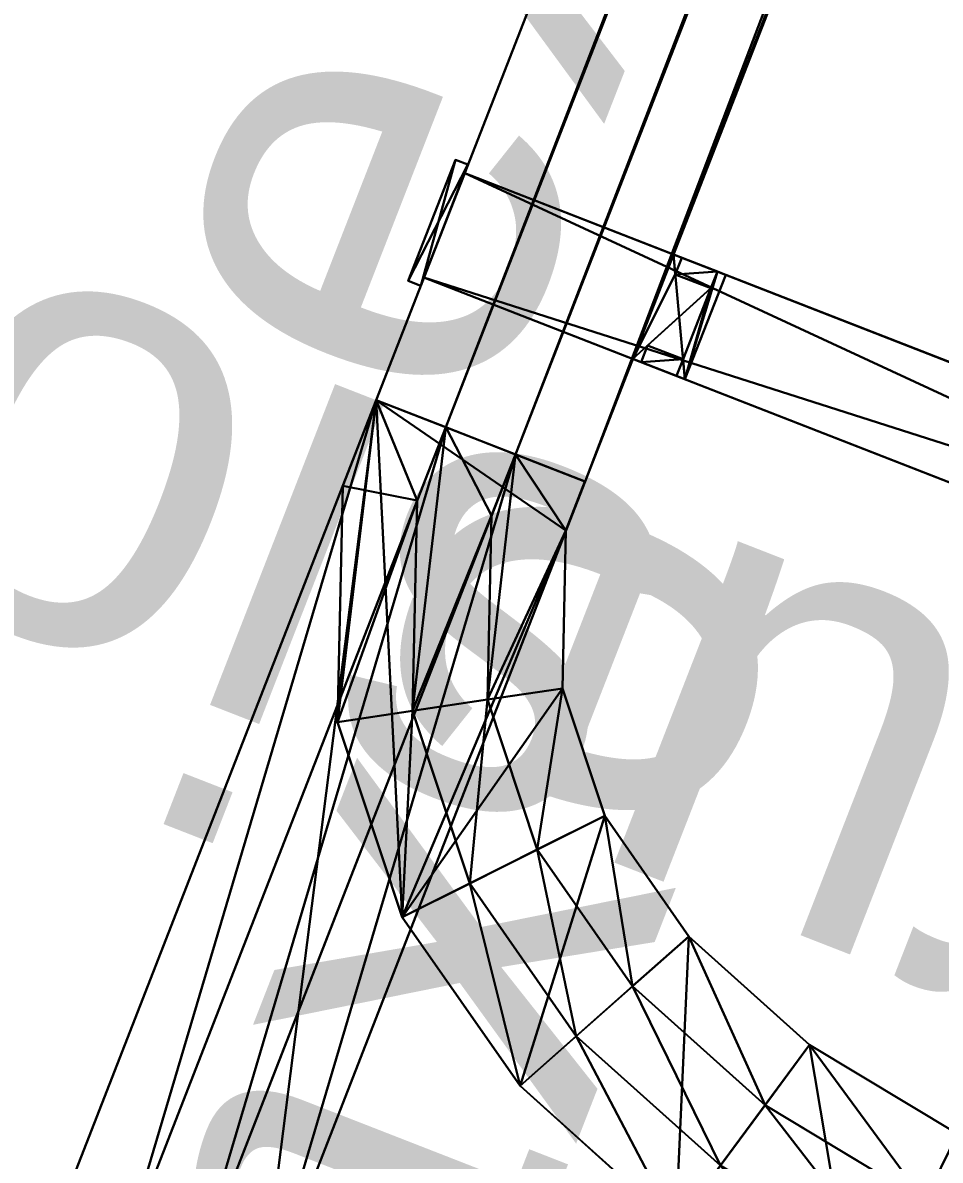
# Model space of a CAD drawing. Extents: x -372 to 678, y -263 to 741.
# Drawn here: x 387.205 to 389.252, y 554.87 to 557.406 of the extents above; entities that cross this region are included whole.
import ezdxf

# ---------------------------------------------------------------- set-up
doc = ezdxf.new("R2010")
doc.units = 0
doc.header["$LTSCALE"] = 0.0254
doc.layers.get('0').update_dxf_attribs({"linetype": 'CONTINUOUS'})
doc.layers.add('LOCATION_SNAPSHOT', color=144, linetype='CONTINUOUS')
doc.layers.add('LOCATION_TERRAIN', color=36, linetype='CONTINUOUS')

# ---------------------------------------------------------------- blocks, each defined once
blk = doc.blocks.new('LOCATION_SNAPSHOT_1')
at = {"color": 8}
mesh = blk.add_polyface(dxfattribs=at)
corners = [(-63.4904, 214.7729), (675.1158, 740.6684), (-66.0072, 737.0917), (677.6385, 218.3467)]
mesh.append_faces([[corners[k] for k in face] for face in [(0, 1, 2), (1, 0, 3)]], dxfattribs={"vtx0": -1, "color": 8})
blk = doc.blocks.new('LOCATION_TERRAIN_1')
at = {"color": 8}
mesh = blk.add_polyface(dxfattribs=at)
corners = [(399.6648, 552.7906, 11.2559), (399.6047, 565.2268, 11.5569), (387.0433, 565.1662, 10.7263)]
mesh.append_faces([[corners[k] for k in face] for face in [(0, 1, 2)]], dxfattribs={"color": 8})
mesh = blk.add_polyface(dxfattribs=at)
corners = [(399.6648, 552.7906, 11.2559), (387.0433, 565.1662, 10.7263), (387.1033, 552.73, 10.418)]
mesh.append_faces([[corners[k] for k in face] for face in [(0, 1, 2)]], dxfattribs={"color": 8})
blk = doc.blocks.new('GROUP_93')
at = {"color": 0}
for p, q in [((2.8954, 1.3085, -0.25), (2.4583, 1.4728, -0.25)), ((2.8954, 1.3085, 0.25), (2.4583, 1.4728, 0.25)), ((2.8954, 1.3085, 0.25), (2.4583, 1.4728, 0.25)), ((2.8954, 1.3085, -0.25), (2.4583, 1.4728, -0.25)), ((2.8188, 1.1593, -0.25), (2.4145, 1.3113, -0.25)), ((2.8188, 1.1593), (2.4145, 1.3113)), ((2.8188, 1.1593, -0.25), (2.4145, 1.3113, -0.25)), ((2.8188, 1.1593), (2.4145, 1.3113)), ((3.2767, 1.0535, -0.25), (2.8954, 1.3085, -0.25)), ((3.2767, 1.0535, 0.25), (2.8954, 1.3085, 0.25)), ((2.8954, 1.3085, 0.25), (2.8954, 1.3085, -0.25)), ((3.2767, 1.0535, 0.25), (2.8954, 1.3085, 0.25)), ((3.2767, 1.0535, -0.25), (2.8954, 1.3085, -0.25)), ((2.8954, 1.3085, 0.25), (2.8954, 1.3085, -0.25)), ((2.3707, 1.1497), (1.9611, 1.2201)), ((2.3707, 1.1497, -0.25), (1.9611, 1.2201, -0.25)), ((2.3707, 1.1497), (1.9611, 1.2201)), ((2.3707, 1.1497, -0.25), (1.9611, 1.2201, -0.25)), ((2.7421, 1.01), (2.3707, 1.1497)), ((2.7421, 1.01, -0.25), (2.3707, 1.1497, -0.25)), ((2.3707, 1.1497), (2.3707, 1.1497, -0.25)), ((2.7421, 1.01), (2.3707, 1.1497)), ((2.7421, 1.01, -0.25), (2.3707, 1.1497, -0.25)), ((2.3707, 1.1497), (2.3707, 1.1497, -0.25)), ((3.164, 0.9284, -0.25), (2.8188, 1.1593, -0.25)), ((3.164, 0.9284), (2.8188, 1.1593)), ((2.8188, 1.1593, -0.25), (2.8188, 1.1593)), ((3.164, 0.9284, -0.25), (2.8188, 1.1593, -0.25)), ((3.164, 0.9284), (2.8188, 1.1593)), ((2.8188, 1.1593, -0.25), (2.8188, 1.1593)), ((2.3268, 0.9881, -0.25), (1.9469, 1.0534, -0.25)), ((2.3268, 0.9881, 0.25), (1.9469, 1.0534, 0.25)), ((2.3268, 0.9881, -0.25), (1.9469, 1.0534, -0.25)), ((2.3268, 0.9881, 0.25), (1.9469, 1.0534, 0.25)), ((3.5697, 0.7005, -0.25), (3.2767, 1.0535, -0.25)), ((3.5697, 0.7005, 0.25), (3.2767, 1.0535, 0.25)), ((3.2767, 1.0535, 0.25), (3.2767, 1.0535, -0.25)), ((3.5697, 0.7005, 0.25), (3.2767, 1.0535, 0.25)), ((3.5697, 0.7005, -0.25), (3.2767, 1.0535, -0.25)), ((3.2767, 1.0535, 0.25), (3.2767, 1.0535, -0.25)), ((3.0512, 0.8033), (2.7421, 1.01)), ((3.0512, 0.8033, -0.25), (2.7421, 1.01, -0.25)), ((2.7421, 1.01), (2.7421, 1.01, -0.25)), ((3.0512, 0.8033), (2.7421, 1.01)), ((3.0512, 0.8033, -0.25), (2.7421, 1.01, -0.25)), ((2.7421, 1.01), (2.7421, 1.01, -0.25)), ((2.6655, 0.8608, -0.25), (2.3268, 0.9881, -0.25)), ((2.6655, 0.8608, 0.25), (2.3268, 0.9881, 0.25)), ((2.3268, 0.9881, -0.25), (2.3268, 0.9881, 0.25)), ((2.6655, 0.8608, -0.25), (2.3268, 0.9881, -0.25)), ((2.6655, 0.8608, 0.25), (2.3268, 0.9881, 0.25)), ((2.3268, 0.9881, -0.25), (2.3268, 0.9881, 0.25)), ((3.423, 0.6163, -0.25), (3.164, 0.9284, -0.25)), ((3.423, 0.6163), (3.164, 0.9284)), ((3.164, 0.9284, -0.25), (3.164, 0.9284)), ((3.423, 0.6163, -0.25), (3.164, 0.9284, -0.25)), ((3.423, 0.6163), (3.164, 0.9284)), ((3.164, 0.9284, -0.25), (3.164, 0.9284)), ((2.9384, 0.6783, -0.25), (2.6655, 0.8608, -0.25)), ((2.9384, 0.6783, 0.25), (2.6655, 0.8608, 0.25)), ((2.6655, 0.8608, -0.25), (2.6655, 0.8608, 0.25)), ((2.9384, 0.6783, -0.25), (2.6655, 0.8608, -0.25)), ((2.9384, 0.6783, 0.25), (2.6655, 0.8608, 0.25)), ((2.6655, 0.8608, -0.25), (2.6655, 0.8608, 0.25)), ((3.2762, 0.5321), (3.0512, 0.8033)), ((3.2762, 0.5321, -0.25), (3.0512, 0.8033, -0.25)), ((3.0512, 0.8033), (3.0512, 0.8033, -0.25)), ((3.2762, 0.5321), (3.0512, 0.8033)), ((3.2762, 0.5321, -0.25), (3.0512, 0.8033, -0.25)), ((3.0512, 0.8033), (3.0512, 0.8033, -0.25)), ((3.75, 0.205, -0.25), (3.5697, 0.7005, -0.25)), ((3.75, 0.205, 0.25), (3.5697, 0.7005, 0.25)), ((3.5697, 0.7005, 0.25), (3.5697, 0.7005, -0.25)), ((3.75, 0.205, 0.25), (3.5697, 0.7005, 0.25)), ((3.75, 0.205, -0.25), (3.5697, 0.7005, -0.25)), ((3.5697, 0.7005, 0.25), (3.5697, 0.7005, -0.25)), ((3.1295, 0.448, -0.25), (2.9384, 0.6783, -0.25)), ((3.1295, 0.448, 0.25), (2.9384, 0.6783, 0.25)), ((2.9384, 0.6783, -0.25), (2.9384, 0.6783, 0.25)), ((3.1295, 0.448, -0.25), (2.9384, 0.6783, -0.25)), ((3.1295, 0.448, 0.25), (2.9384, 0.6783, 0.25)), ((2.9384, 0.6783, -0.25), (2.9384, 0.6783, 0.25)), ((3.5833, 0.1756, -0.25), (3.423, 0.6163, -0.25)), ((3.5833, 0.1756), (3.423, 0.6163)), ((3.423, 0.6163, -0.25), (3.423, 0.6163)), ((3.5833, 0.1756, -0.25), (3.423, 0.6163, -0.25)), ((3.5833, 0.1756), (3.423, 0.6163)), ((3.423, 0.6163, -0.25), (3.423, 0.6163)), ((3.4167, 0.1462), (3.2762, 0.5321)), ((3.4167, 0.1462, -0.25), (3.2762, 0.5321, -0.25)), ((3.2762, 0.5321), (3.2762, 0.5321, -0.25)), ((3.4167, 0.1462), (3.2762, 0.5321)), ((3.4167, 0.1462, -0.25), (3.2762, 0.5321, -0.25)), ((3.2762, 0.5321), (3.2762, 0.5321, -0.25)), ((3.25, 0.1169, -0.25), (3.1295, 0.448, -0.25)), ((3.25, 0.1169, 0.25), (3.1295, 0.448, 0.25)), ((3.1295, 0.448, -0.25), (3.1295, 0.448, 0.25)), ((3.25, 0.1169, -0.25), (3.1295, 0.448, -0.25)), ((3.25, 0.1169, 0.25), (3.1295, 0.448, 0.25)), ((3.1295, 0.448, -0.25), (3.1295, 0.448, 0.25)), ((3.75, 0, -0.25), (3.75, 0.205, -0.25)), ((3.75, 0, 0.25), (3.75, 0.205, 0.25)), ((3.75, 0.205, 0.25), (3.75, 0.205, -0.25)), ((3.75, 0, 0.25), (3.75, 0.205, 0.25)), ((3.75, 0, -0.25), (3.75, 0.205, -0.25)), ((3.75, 0.205, 0.25), (3.75, 0.205, -0.25)), ((3.5833, 0, -0.25), (3.5833, 0.1756, -0.25)), ((3.5833, 0), (3.5833, 0.1756)), ((3.5833, 0.1756, -0.25), (3.5833, 0.1756)), ((3.5833, 0, -0.25), (3.5833, 0.1756, -0.25)), ((3.5833, 0), (3.5833, 0.1756)), ((3.5833, 0.1756, -0.25), (3.5833, 0.1756)), ((3.4167, 0), (3.4167, 0.1462)), ((3.4167, 0, -0.25), (3.4167, 0.1462, -0.25)), ((3.4167, 0.1462), (3.4167, 0.1462, -0.25)), ((3.4167, 0), (3.4167, 0.1462)), ((3.4167, 0, -0.25), (3.4167, 0.1462, -0.25)), ((3.4167, 0.1462), (3.4167, 0.1462, -0.25)), ((3.25, 0, -0.25), (3.25, 0.1169, -0.25)), ((3.25, 0, 0.25), (3.25, 0.1169, 0.25)), ((3.25, 0.1169, -0.25), (3.25, 0.1169, 0.25)), ((3.25, 0, -0.25), (3.25, 0.1169, -0.25)), ((3.25, 0, 0.25), (3.25, 0.1169, 0.25)), ((3.25, 0.1169, -0.25), (3.25, 0.1169, 0.25))]:
    blk.add_line(p, q, dxfattribs=at)
mesh = blk.add_polyface(dxfattribs=at)
corners = [(-0.0697, 0.7005, -0.25), (-0.25, 0, -0.25), (-0.25, 0.205, -0.25), (-0.0833, 0.1756, -0.25), (0.077, 0.6163, -0.25), (0.2233, 1.0535, -0.25), (0.336, 0.9284, -0.25), (0.6046, 1.3085, -0.25), (0.6812, 1.1593, -0.25), (1.0417, 1.4728, -0.25), (1.0855, 1.3113, -0.25), (1.5104, 1.5534, -0.25), (1.5246, 1.3867, -0.25), (1.9896, 1.5534, -0.25), (1.9754, 1.3867, -0.25), (2.4145, 1.3113, -0.25), (2.4583, 1.4728, -0.25), (2.8188, 1.1593, -0.25), (2.8954, 1.3085, -0.25), (3.164, 0.9284, -0.25), (3.2767, 1.0535, -0.25), (3.423, 0.6163, -0.25), (3.5697, 0.7005, -0.25), (3.5833, 0.1756, -0.25), (3.75, 0.205, -0.25), (3.75, 0, -0.25), (3.5833, 0, -0.25), (-0.0833, 0, -0.25)]
mesh.append_faces([[corners[k] for k in face] for face in [(0, 1, 2)]], dxfattribs={"vtx0": -1, "color": 0})
mesh.append_faces([[corners[k] for k in face] for face in [(3, 0, 4), (4, 5, 6), (6, 7, 8), (8, 9, 10), (10, 11, 12), (12, 13, 14), (14, 13, 15), (15, 16, 17), (17, 18, 19), (19, 20, 21), (21, 22, 23)]], dxfattribs={"vtx0": -1, "vtx1": -1, "color": 0})
mesh.append_faces([[corners[k] for k in face] for face in [(1, 0, 3)]], dxfattribs={"vtx0": -1, "vtx1": -1, "vtx2": -1, "color": 0})
mesh.append_faces([[corners[k] for k in face] for face in [(4, 0, 5), (6, 5, 7), (8, 7, 9), (10, 9, 11), (12, 11, 13), (15, 13, 16), (17, 16, 18), (19, 18, 20), (21, 20, 22), (23, 22, 24), (23, 24, 25)]], dxfattribs={"vtx0": -1, "vtx2": -1, "color": 0})
mesh.append_faces([[corners[k] for k in face] for face in [(27, 1, 3)]], dxfattribs={"vtx1": -1, "color": 0})
mesh.append_faces([[corners[k] for k in face] for face in [(25, 26, 23)]], dxfattribs={"vtx2": -1, "color": 0})
mesh = blk.add_polyface(dxfattribs=at)
corners = [(-0.25, 0, 0.25), (-0.0697, 0.7005, 0.25), (-0.25, 0.205, 0.25), (0.25, 0, 0.25), (0.2233, 1.0535, 0.25), (0.25, 0.1169, 0.25), (3.75, 0, 0.25), (3.25, 0.1169, 0.25), (3.25, 0, 0.25), (3.2767, 1.0535, 0.25), (3.5697, 0.7005, 0.25), (3.75, 0.205, 0.25), (0.6046, 1.3085, 0.25), (0.3705, 0.448, 0.25), (0.5616, 0.6783, 0.25), (0.8345, 0.8608, 0.25), (1.0417, 1.4728, 0.25), (1.1732, 0.9881, 0.25), (1.5104, 1.5534, 0.25), (1.5531, 1.0534, 0.25), (1.9896, 1.5534, 0.25), (1.9469, 1.0534, 0.25), (2.3268, 0.9881, 0.25), (2.4583, 1.4728, 0.25), (2.6655, 0.8608, 0.25), (2.8954, 1.3085, 0.25), (2.9384, 0.6783, 0.25), (3.1295, 0.448, 0.25)]
mesh.append_faces([[corners[k] for k in face] for face in [(0, 1, 2), (6, 7, 8), (10, 6, 11)]], dxfattribs={"vtx0": -1, "color": 0})
mesh.append_faces([[corners[k] for k in face] for face in [(1, 3, 4), (9, 6, 10), (12, 15, 16), (16, 17, 18), (18, 19, 20), (20, 22, 23), (23, 24, 25), (25, 26, 9)]], dxfattribs={"vtx0": -1, "vtx1": -1, "color": 0})
mesh.append_faces([[corners[k] for k in face] for face in [(7, 6, 9)]], dxfattribs={"vtx0": -1, "vtx1": -1, "vtx2": -1, "color": 0})
mesh.append_faces([[corners[k] for k in face] for face in [(1, 0, 3), (4, 3, 5), (5, 12, 4), (12, 5, 13), (12, 13, 14), (12, 14, 15), (16, 15, 17), (18, 17, 19), (20, 19, 21), (20, 21, 22), (23, 22, 24), (25, 24, 26), (9, 26, 27), (9, 27, 7)]], dxfattribs={"vtx0": -1, "vtx2": -1, "color": 0})
mesh = blk.add_polyface(dxfattribs=at)
corners = [(2.4583, 1.4728, 0.25), (2.8954, 1.3085, -0.25), (2.4583, 1.4728, -0.25), (2.8954, 1.3085, 0.25)]
mesh.append_faces([[corners[k] for k in face] for face in [(0, 1, 2), (1, 0, 3)]], dxfattribs={"vtx0": -1, "color": 0})
mesh = blk.add_polyface(dxfattribs=at)
corners = [(0.336, 0.9284), (0.0833, 0.1462), (0.077, 0.6163), (0.2238, 0.5321), (0.4488, 0.8033), (0.6812, 1.1593), (0.7579, 1.01), (1.0855, 1.3113), (1.1293, 1.1497), (1.5246, 1.3867), (1.5389, 1.2201), (1.9754, 1.3867), (1.9611, 1.2201), (2.3707, 1.1497), (2.4145, 1.3113), (2.7421, 1.01), (2.8188, 1.1593), (3.0512, 0.8033), (3.164, 0.9284), (3.2762, 0.5321), (3.423, 0.6163), (3.4167, 0.1462), (3.5833, 0), (3.4167, 0), (3.5833, 0.1756), (-0.0833, 0), (-0.0833, 0.1756), (0.0833, 0)]
mesh.append_faces([[corners[k] for k in face] for face in [(21, 22, 23), (22, 20, 24), (2, 25, 26)]], dxfattribs={"vtx0": -1, "color": 0})
mesh.append_faces([[corners[k] for k in face] for face in [(0, 1, 2), (1, 0, 3), (3, 0, 4), (4, 5, 6), (6, 7, 8), (8, 9, 10), (10, 11, 12), (12, 11, 13), (13, 14, 15), (15, 16, 17), (17, 18, 19), (19, 20, 21), (25, 2, 27), (27, 2, 1)]], dxfattribs={"vtx0": -1, "vtx1": -1, "color": 0})
mesh.append_faces([[corners[k] for k in face] for face in [(22, 21, 20)]], dxfattribs={"vtx0": -1, "vtx1": -1, "vtx2": -1, "color": 0})
mesh.append_faces([[corners[k] for k in face] for face in [(4, 0, 5), (6, 5, 7), (8, 7, 9), (10, 9, 11), (13, 11, 14), (15, 14, 16), (17, 16, 18), (19, 18, 20)]], dxfattribs={"vtx0": -1, "vtx2": -1, "color": 0})
mesh = blk.add_polyface(dxfattribs=at)
corners = [(2.8188, 1.1593), (2.4145, 1.3113, -0.25), (2.8188, 1.1593, -0.25), (2.4145, 1.3113)]
mesh.append_faces([[corners[k] for k in face] for face in [(0, 1, 2), (1, 0, 3)]], dxfattribs={"vtx0": -1, "color": 0})
mesh = blk.add_polyface(dxfattribs=at)
corners = [(2.8954, 1.3085, 0.25), (3.2767, 1.0535, -0.25), (2.8954, 1.3085, -0.25), (3.2767, 1.0535, 0.25)]
mesh.append_faces([[corners[k] for k in face] for face in [(0, 1, 2), (1, 0, 3)]], dxfattribs={"vtx0": -1, "color": 0})
mesh = blk.add_polyface(dxfattribs=at)
corners = [(0.4488, 0.8033, -0.25), (0.25, 0.1169, -0.25), (0.2238, 0.5321, -0.25), (0.3705, 0.448, -0.25), (0.5616, 0.6783, -0.25), (0.7579, 1.01, -0.25), (0.8345, 0.8608, -0.25), (1.1293, 1.1497, -0.25), (1.1732, 0.9881, -0.25), (1.5389, 1.2201, -0.25), (1.5531, 1.0534, -0.25), (1.9611, 1.2201, -0.25), (1.9469, 1.0534, -0.25), (2.3268, 0.9881, -0.25), (2.3707, 1.1497, -0.25), (2.6655, 0.8608, -0.25), (2.7421, 1.01, -0.25), (2.9384, 0.6783, -0.25), (3.0512, 0.8033, -0.25), (3.1295, 0.448, -0.25), (3.2762, 0.5321, -0.25), (3.25, 0.1169, -0.25), (3.4167, 0, -0.25), (3.25, 0, -0.25), (3.4167, 0.1462, -0.25), (0.0833, 0, -0.25), (0.0833, 0.1462, -0.25), (0.25, 0, -0.25)]
mesh.append_faces([[corners[k] for k in face] for face in [(21, 22, 23), (22, 20, 24), (2, 25, 26)]], dxfattribs={"vtx0": -1, "color": 0})
mesh.append_faces([[corners[k] for k in face] for face in [(0, 1, 2), (1, 0, 3), (3, 0, 4), (4, 5, 6), (6, 7, 8), (8, 9, 10), (10, 11, 12), (12, 11, 13), (13, 14, 15), (15, 16, 17), (17, 18, 19), (19, 20, 21), (25, 2, 27), (27, 2, 1)]], dxfattribs={"vtx0": -1, "vtx1": -1, "color": 0})
mesh.append_faces([[corners[k] for k in face] for face in [(22, 21, 20)]], dxfattribs={"vtx0": -1, "vtx1": -1, "vtx2": -1, "color": 0})
mesh.append_faces([[corners[k] for k in face] for face in [(4, 0, 5), (6, 5, 7), (8, 7, 9), (10, 9, 11), (13, 11, 14), (15, 14, 16), (17, 16, 18), (19, 18, 20)]], dxfattribs={"vtx0": -1, "vtx2": -1, "color": 0})
mesh = blk.add_polyface(dxfattribs=at)
corners = [(1.9611, 1.2201), (2.3707, 1.1497, -0.25), (1.9611, 1.2201, -0.25), (2.3707, 1.1497)]
mesh.append_faces([[corners[k] for k in face] for face in [(0, 1, 2), (1, 0, 3)]], dxfattribs={"vtx0": -1, "color": 0})
mesh = blk.add_polyface(dxfattribs=at)
corners = [(2.3707, 1.1497), (2.7421, 1.01, -0.25), (2.3707, 1.1497, -0.25), (2.7421, 1.01)]
mesh.append_faces([[corners[k] for k in face] for face in [(0, 1, 2), (1, 0, 3)]], dxfattribs={"vtx0": -1, "color": 0})
mesh = blk.add_polyface(dxfattribs=at)
corners = [(3.164, 0.9284, -0.25), (2.8188, 1.1593), (2.8188, 1.1593, -0.25), (3.164, 0.9284)]
mesh.append_faces([[corners[k] for k in face] for face in [(0, 1, 2), (1, 0, 3)]], dxfattribs={"vtx0": -1, "color": 0})
mesh = blk.add_polyface(dxfattribs=at)
corners = [(2.3268, 0.9881, 0.25), (1.9469, 1.0534, -0.25), (2.3268, 0.9881, -0.25), (1.9469, 1.0534, 0.25)]
mesh.append_faces([[corners[k] for k in face] for face in [(0, 1, 2), (1, 0, 3)]], dxfattribs={"vtx0": -1, "color": 0})
mesh = blk.add_polyface(dxfattribs=at)
corners = [(3.2767, 1.0535, -0.25), (3.5697, 0.7005, 0.25), (3.5697, 0.7005, -0.25), (3.2767, 1.0535, 0.25)]
mesh.append_faces([[corners[k] for k in face] for face in [(0, 1, 2), (1, 0, 3)]], dxfattribs={"vtx0": -1, "color": 0})
mesh = blk.add_polyface(dxfattribs=at)
corners = [(2.7421, 1.01), (3.0512, 0.8033, -0.25), (2.7421, 1.01, -0.25), (3.0512, 0.8033)]
mesh.append_faces([[corners[k] for k in face] for face in [(0, 1, 2), (1, 0, 3)]], dxfattribs={"vtx0": -1, "color": 0})
mesh = blk.add_polyface(dxfattribs=at)
corners = [(2.6655, 0.8608, 0.25), (2.3268, 0.9881, -0.25), (2.6655, 0.8608, -0.25), (2.3268, 0.9881, 0.25)]
mesh.append_faces([[corners[k] for k in face] for face in [(0, 1, 2), (1, 0, 3)]], dxfattribs={"vtx0": -1, "color": 0})
mesh = blk.add_polyface(dxfattribs=at)
corners = [(3.164, 0.9284), (3.423, 0.6163, -0.25), (3.423, 0.6163), (3.164, 0.9284, -0.25)]
mesh.append_faces([[corners[k] for k in face] for face in [(0, 1, 2), (1, 0, 3)]], dxfattribs={"vtx0": -1, "color": 0})
mesh = blk.add_polyface(dxfattribs=at)
corners = [(2.9384, 0.6783, -0.25), (2.6655, 0.8608, 0.25), (2.6655, 0.8608, -0.25), (2.9384, 0.6783, 0.25)]
mesh.append_faces([[corners[k] for k in face] for face in [(0, 1, 2), (1, 0, 3)]], dxfattribs={"vtx0": -1, "color": 0})
mesh = blk.add_polyface(dxfattribs=at)
corners = [(3.0512, 0.8033, -0.25), (3.2762, 0.5321), (3.2762, 0.5321, -0.25), (3.0512, 0.8033)]
mesh.append_faces([[corners[k] for k in face] for face in [(0, 1, 2), (1, 0, 3)]], dxfattribs={"vtx0": -1, "color": 0})
mesh = blk.add_polyface(dxfattribs=at)
corners = [(3.5697, 0.7005, -0.25), (3.75, 0.205, 0.25), (3.75, 0.205, -0.25), (3.5697, 0.7005, 0.25)]
mesh.append_faces([[corners[k] for k in face] for face in [(0, 1, 2), (1, 0, 3)]], dxfattribs={"vtx0": -1, "color": 0})
mesh = blk.add_polyface(dxfattribs=at)
corners = [(2.9384, 0.6783, 0.25), (3.1295, 0.448, -0.25), (3.1295, 0.448, 0.25), (2.9384, 0.6783, -0.25)]
mesh.append_faces([[corners[k] for k in face] for face in [(0, 1, 2), (1, 0, 3)]], dxfattribs={"vtx0": -1, "color": 0})
mesh = blk.add_polyface(dxfattribs=at)
corners = [(3.423, 0.6163), (3.5833, 0.1756, -0.25), (3.5833, 0.1756), (3.423, 0.6163, -0.25)]
mesh.append_faces([[corners[k] for k in face] for face in [(0, 1, 2), (1, 0, 3)]], dxfattribs={"vtx0": -1, "color": 0})
mesh = blk.add_polyface(dxfattribs=at)
corners = [(3.2762, 0.5321, -0.25), (3.4167, 0.1462), (3.4167, 0.1462, -0.25), (3.2762, 0.5321)]
mesh.append_faces([[corners[k] for k in face] for face in [(0, 1, 2), (1, 0, 3)]], dxfattribs={"vtx0": -1, "color": 0})
mesh = blk.add_polyface(dxfattribs=at)
corners = [(3.1295, 0.448, 0.25), (3.25, 0.1169, -0.25), (3.25, 0.1169, 0.25), (3.1295, 0.448, -0.25)]
mesh.append_faces([[corners[k] for k in face] for face in [(0, 1, 2), (1, 0, 3)]], dxfattribs={"vtx0": -1, "color": 0})
mesh = blk.add_polyface(dxfattribs=at)
corners = [(3.75, 0.205, -0.25), (3.75, 0, 0.25), (3.75, 0, -0.25), (3.75, 0.205, 0.25)]
mesh.append_faces([[corners[k] for k in face] for face in [(0, 1, 2), (1, 0, 3)]], dxfattribs={"vtx0": -1, "color": 0})
mesh = blk.add_polyface(dxfattribs=at)
corners = [(3.5833, 0.1756), (3.5833, 0, -0.25), (3.5833, 0), (3.5833, 0.1756, -0.25)]
mesh.append_faces([[corners[k] for k in face] for face in [(0, 1, 2), (1, 0, 3)]], dxfattribs={"vtx0": -1, "color": 0})
mesh = blk.add_polyface(dxfattribs=at)
corners = [(3.4167, 0.1462, -0.25), (3.4167, 0), (3.4167, 0, -0.25), (3.4167, 0.1462)]
mesh.append_faces([[corners[k] for k in face] for face in [(0, 1, 2), (1, 0, 3)]], dxfattribs={"vtx0": -1, "color": 0})
mesh = blk.add_polyface(dxfattribs=at)
corners = [(3.25, 0.1169, 0.25), (3.25, 0, -0.25), (3.25, 0, 0.25), (3.25, 0.1169, -0.25)]
mesh.append_faces([[corners[k] for k in face] for face in [(0, 1, 2), (1, 0, 3)]], dxfattribs={"vtx0": -1, "color": 0})
blk = doc.blocks.new('GROUP72_4')
at = {"color": 9}
blk.add_blockref('GROUP_93', (0, 0), dxfattribs=at)
blk = doc.blocks.new('GROUP71_4')
at = {"color": 0}
ref = blk.add_blockref('GROUP72_4', (0, 0), dxfattribs=at)
ref.add_attrib('Skp_GroupInstanceName', 'extrusions', (0, 0), dxfattribs={"height": 1})
blk = doc.blocks.new('GROUP_92')
at = {"color": 0}
for p, q in [((2, 0.25, -0.25), (0, 0.25, -0.25)), ((2, 0.25, 0.25), (0, 0.25, 0.25)), ((2, 0.25, 0.25), (0, 0.25, 0.25)), ((2, 0.25, -0.25), (0, 0.25, -0.25)), ((2, 0.0833, -0.25), (0, 0.0833, -0.25)), ((2, 0.0833, -0.25), (0, 0.0833, -0.25)), ((2, 0.0833), (0, 0.0833)), ((2, 0.0833), (0, 0.0833)), ((2, -0.0833), (0, -0.0833)), ((2, -0.0833), (0, -0.0833)), ((2, -0.0833, -0.25), (0, -0.0833, -0.25)), ((2, -0.0833, -0.25), (0, -0.0833, -0.25)), ((2, -0.25, -0.25), (0, -0.25, -0.25)), ((2, -0.25, -0.25), (0, -0.25, -0.25)), ((2, -0.25, 0.25), (0, -0.25, 0.25)), ((2, -0.25, 0.25), (0, -0.25, 0.25))]:
    blk.add_line(p, q, dxfattribs=at)
mesh = blk.add_polyface(dxfattribs=at)
corners = [(2, 0.25, -0.25), (0, 0.0833, -0.25), (0, 0.25, -0.25), (2, 0.0833, -0.25)]
mesh.append_faces([[corners[k] for k in face] for face in [(0, 1, 2), (1, 0, 3)]], dxfattribs={"vtx0": -1, "color": 0})
mesh = blk.add_polyface(dxfattribs=at)
corners = [(0, -0.25, 0.25), (2, 0.25, 0.25), (0, 0.25, 0.25), (2, -0.25, 0.25)]
mesh.append_faces([[corners[k] for k in face] for face in [(0, 1, 2), (1, 0, 3)]], dxfattribs={"vtx0": -1, "color": 0})
mesh = blk.add_polyface(dxfattribs=at)
corners = [(0, 0.25, 0.25), (2, 0.25, -0.25), (0, 0.25, -0.25), (2, 0.25, 0.25)]
mesh.append_faces([[corners[k] for k in face] for face in [(0, 1, 2), (1, 0, 3)]], dxfattribs={"vtx0": -1, "color": 0})
mesh = blk.add_polyface(dxfattribs=at)
corners = [(2, 0.0833), (0, 0.0833, -0.25), (2, 0.0833, -0.25), (0, 0.0833)]
mesh.append_faces([[corners[k] for k in face] for face in [(0, 1, 2), (1, 0, 3)]], dxfattribs={"vtx0": -1, "color": 0})
mesh = blk.add_polyface(dxfattribs=at)
corners = [(2, 0.0833), (0, -0.0833), (0, 0.0833), (2, -0.0833)]
mesh.append_faces([[corners[k] for k in face] for face in [(0, 1, 2), (1, 0, 3)]], dxfattribs={"vtx0": -1, "color": 0})
mesh = blk.add_polyface(dxfattribs=at)
corners = [(0, -0.0833), (2, -0.0833, -0.25), (0, -0.0833, -0.25), (2, -0.0833)]
mesh.append_faces([[corners[k] for k in face] for face in [(0, 1, 2), (1, 0, 3)]], dxfattribs={"vtx0": -1, "color": 0})
mesh = blk.add_polyface(dxfattribs=at)
corners = [(2, -0.0833, -0.25), (0, -0.25, -0.25), (0, -0.0833, -0.25), (2, -0.25, -0.25)]
mesh.append_faces([[corners[k] for k in face] for face in [(0, 1, 2), (1, 0, 3)]], dxfattribs={"vtx0": -1, "color": 0})
mesh = blk.add_polyface(dxfattribs=at)
corners = [(2, -0.25, 0.25), (0, -0.25, -0.25), (2, -0.25, -0.25), (0, -0.25, 0.25)]
mesh.append_faces([[corners[k] for k in face] for face in [(0, 1, 2), (1, 0, 3)]], dxfattribs={"vtx0": -1, "color": 0})
blk = doc.blocks.new('GROUP60_36')
at = {"color": 9}
blk.add_blockref('GROUP_92', (0, 0), dxfattribs=at)
blk = doc.blocks.new('GROUP60_30')
at = {"color": 0}
ref = blk.add_blockref('GROUP60_36', (0, 0), dxfattribs=at)
ref.add_attrib('Skp_GroupInstanceName', 'extrusions', (0, 0), dxfattribs={"height": 1})
blk = doc.blocks.new('GROUP_17')
at = {"color": 0}
for p, q in [((3.5, 0.25, 0.375), (-0.5, 0.25, 0.375)), ((-0.5, 0.25), (3.5, 0.25)), ((3.5, 0.25, 0.375), (-0.5, 0.25, 0.375)), ((-0.5, 0.25), (3.5, 0.25)), ((3.5, 0.25, 0.375), (3.5, 0, 0.375)), ((3.5, 0.25), (3.5, 0.25, 0.375)), ((3.5, 0.25, 0.375), (3.5, 0, 0.375)), ((3.5, 0.25), (3.5, 0)), ((3.5, 0.25), (3.5, 0)), ((3.5, 0.25), (3.5, 0.25, 0.375)), ((3.5, 0, 0.375), (-0.5, 0, 0.375)), ((-0.5, 0), (3.5, 0)), ((-0.5, 0), (3.5, 0)), ((3.5, 0, 0.375), (-0.5, 0, 0.375)), ((3.5, 0), (3.5, 0, 0.375)), ((3.5, 0), (3.5, 0, 0.375))]:
    blk.add_line(p, q, dxfattribs=at)
mesh = blk.add_polyface(dxfattribs=at)
corners = [(3.5, 0, 0.375), (-0.5, 0.25, 0.375), (-0.5, 0, 0.375), (3.5, 0.25, 0.375)]
mesh.append_faces([[corners[k] for k in face] for face in [(0, 1, 2), (1, 0, 3)]], dxfattribs={"vtx0": -1, "color": 0})
mesh = blk.add_polyface(dxfattribs=at)
corners = [(3.5, 0.25), (-0.5, 0), (-0.5, 0.25), (3.5, 0)]
mesh.append_faces([[corners[k] for k in face] for face in [(0, 1, 2), (1, 0, 3)]], dxfattribs={"vtx0": -1, "color": 0})
mesh = blk.add_polyface(dxfattribs=at)
corners = [(-0.5, 0.25, 0.375), (3.5, 0.25), (-0.5, 0.25), (3.5, 0.25, 0.375)]
mesh.append_faces([[corners[k] for k in face] for face in [(0, 1, 2), (1, 0, 3)]], dxfattribs={"vtx0": -1, "color": 0})
mesh = blk.add_polyface(dxfattribs=at)
corners = [(3.5, 0.25), (3.5, 0, 0.375), (3.5, 0), (3.5, 0.25, 0.375)]
mesh.append_faces([[corners[k] for k in face] for face in [(0, 1, 2), (1, 0, 3)]], dxfattribs={"vtx0": -1, "color": 0})
mesh = blk.add_polyface(dxfattribs=at)
corners = [(3.5, 0, 0.375), (-0.5, 0), (3.5, 0), (-0.5, 0, 0.375)]
mesh.append_faces([[corners[k] for k in face] for face in [(0, 1, 2), (1, 0, 3)]], dxfattribs={"vtx0": -1, "color": 0})
blk = doc.blocks.new('GROUP_13')
at = {"color": 0}
for p, q in [((0, 0.29, 0.415), (0, 0, 0.415)), ((0, 0.29, 0.415), (0.03, 0.29, 0.415)), ((0, 0.29), (0, 0.29, 0.415)), ((0, 0.29, 0.415), (0.03, 0.29, 0.415)), ((0, 0.29), (0.03, 0.29)), ((0, 0), (0, 0.29)), ((0, 0.29), (0.03, 0.29)), ((0, 0.29, 0.415), (0, 0, 0.415)), ((0, 0.29), (0, 0.29, 0.415)), ((0, 0), (0, 0.29)), ((0.03, 0.29, 0.415), (0.03, 0, 0.415)), ((0.03, 0.29), (0.03, 0.29, 0.415)), ((0.03, 0), (0.03, 0.29)), ((0.03, 0), (0.03, 0.29)), ((0.03, 0.29), (0.03, 0.29, 0.415)), ((0.03, 0.29, 0.415), (0.03, 0, 0.415)), ((0, 0, 0.415), (0.03, 0, 0.415)), ((0, 0), (0.03, 0)), ((0, 0, 0.415), (0, 0)), ((0, 0), (0.03, 0)), ((0, 0, 0.415), (0.03, 0, 0.415)), ((0, 0, 0.415), (0, 0)), ((0.03, 0, 0.415), (0.03, 0)), ((0.03, 0, 0.415), (0.03, 0))]:
    blk.add_line(p, q, dxfattribs=at)
mesh = blk.add_polyface(dxfattribs=at)
corners = [(0.03, 0, 0.415), (0, 0.29, 0.415), (0, 0, 0.415), (0.03, 0.29, 0.415)]
mesh.append_faces([[corners[k] for k in face] for face in [(0, 1, 2), (1, 0, 3)]], dxfattribs={"vtx0": -1, "color": 0})
mesh = blk.add_polyface(dxfattribs=at)
corners = [(0, 0.29, 0.415), (0.03, 0.29), (0, 0.29), (0.03, 0.29, 0.415)]
mesh.append_faces([[corners[k] for k in face] for face in [(0, 1, 2), (1, 0, 3)]], dxfattribs={"vtx0": -1, "color": 0})
mesh = blk.add_polyface(dxfattribs=at)
corners = [(0.03, 0.29), (0, 0), (0, 0.29), (0.03, 0)]
mesh.append_faces([[corners[k] for k in face] for face in [(0, 1, 2), (1, 0, 3)]], dxfattribs={"vtx0": -1, "color": 0})
mesh = blk.add_polyface(dxfattribs=at)
corners = [(0, 0.29, 0.415), (0, 0), (0, 0, 0.415), (0, 0.29)]
mesh.append_faces([[corners[k] for k in face] for face in [(0, 1, 2), (1, 0, 3)]], dxfattribs={"vtx0": -1, "color": 0})
mesh = blk.add_polyface(dxfattribs=at)
corners = [(0.03, 0.29), (0.03, 0, 0.415), (0.03, 0), (0.03, 0.29, 0.415)]
mesh.append_faces([[corners[k] for k in face] for face in [(0, 1, 2), (1, 0, 3)]], dxfattribs={"vtx0": -1, "color": 0})
mesh = blk.add_polyface(dxfattribs=at)
corners = [(0.03, 0, 0.415), (0, 0), (0.03, 0), (0, 0, 0.415)]
mesh.append_faces([[corners[k] for k in face] for face in [(0, 1, 2), (1, 0, 3)]], dxfattribs={"vtx0": -1, "color": 0})
blk = doc.blocks.new('GROUP_14')
at = {"color": 0}
for p, q in [((0, 0.25, 0.125), (0.125, 0.25, 0.125)), ((0, 0, 0.125), (0, 0.25, 0.125)), ((0.02, 0.25, 0.105), (0, 0.25, 0.125)), ((0, 0.25, 0.125), (0.125, 0.25, 0.125)), ((0, 0, 0.125), (0, 0.25, 0.125)), ((0.02, 0.25, 0.105), (0, 0.25, 0.125)), ((0.105, 0.25, 0.105), (0.02, 0.25, 0.105)), ((0.02, 0.25, 0.105), (0.02, 0.21, 0.105)), ((0.105, 0.25, 0.105), (0.02, 0.25, 0.105)), ((0.02, 0.25, 0.105), (0.02, 0.21, 0.105)), ((0.105, 0.25, 0.02), (0.105, 0.25, 0.105)), ((0.105, 0.25, 0.02), (0.105, 0.21, 0.02)), ((0.105, 0.25, 0.105), (0.105, 0.21, 0.105)), ((0.105, 0.25, 0.105), (0.105, 0.21, 0.105)), ((0.125, 0.25), (0.105, 0.25, 0.02)), ((0.105, 0.25, 0.02), (0.105, 0.25, 0.105)), ((0.105, 0.25, 0.02), (0.105, 0.21, 0.02)), ((0.125, 0.25), (0.105, 0.25, 0.02)), ((0.125, 0.25, 0.125), (0.125, 0, 0.125)), ((0.125, 0), (0.125, 0.25)), ((0.125, 0.25, 0.125), (0.125, 0.25)), ((0.125, 0.25, 0.125), (0.125, 0, 0.125)), ((0.125, 0.25, 0.125), (0.125, 0.25)), ((0.125, 0), (0.125, 0.25)), ((0.105, 0.21, 0.105), (0.02, 0.21, 0.105)), ((0.105, 0.21, 0.02), (0.02, 0.21, 0.105)), ((0.105, 0.21, 0.105), (0.02, 0.21, 0.105)), ((0.105, 0.21, 0.02), (0.02, 0.21, 0.105)), ((0.105, 0.21, 0.02), (0.105, 0.21, 0.105)), ((0.105, 0.21, 0.02), (0.105, 0.21, 0.105)), ((0.02, 0, 0.105), (0.02, 0.04, 0.105)), ((0.105, 0.04, 0.105), (0.02, 0.04, 0.105)), ((0.105, 0.04, 0.02), (0.02, 0.04, 0.105)), ((0.105, 0.04, 0.105), (0.02, 0.04, 0.105)), ((0.105, 0.04, 0.02), (0.02, 0.04, 0.105)), ((0.02, 0, 0.105), (0.02, 0.04, 0.105)), ((0.105, 0, 0.105), (0.105, 0.04, 0.105)), ((0.105, 0, 0.105), (0.105, 0.04, 0.105)), ((0.105, 0.04, 0.02), (0.105, 0.04, 0.105)), ((0.105, 0, 0.02), (0.105, 0.04, 0.02)), ((0.105, 0.04, 0.02), (0.105, 0.04, 0.105)), ((0.105, 0, 0.02), (0.105, 0.04, 0.02)), ((0.125, 0, 0.125), (0, 0, 0.125)), ((0.02, 0, 0.105), (0, 0, 0.125)), ((0.02, 0, 0.105), (0, 0, 0.125)), ((0.125, 0, 0.125), (0, 0, 0.125)), ((0.105, 0, 0.105), (0.02, 0, 0.105)), ((0.105, 0, 0.105), (0.02, 0, 0.105)), ((0.105, 0, 0.02), (0.105, 0, 0.105)), ((0.125, 0), (0.105, 0, 0.02)), ((0.105, 0, 0.02), (0.105, 0, 0.105)), ((0.125, 0), (0.105, 0, 0.02)), ((0.125, 0, 0.125), (0.125, 0)), ((0.125, 0, 0.125), (0.125, 0))]:
    blk.add_line(p, q, dxfattribs=at)
mesh = blk.add_polyface(dxfattribs=at)
corners = [(0.125, 0, 0.125), (0, 0.25, 0.125), (0, 0, 0.125), (0.125, 0.25, 0.125)]
mesh.append_faces([[corners[k] for k in face] for face in [(0, 1, 2), (1, 0, 3)]], dxfattribs={"vtx0": -1, "color": 0})
mesh = blk.add_polyface(dxfattribs=at)
corners = [(0, 0.25, 0.125), (0.105, 0.25, 0.105), (0.02, 0.25, 0.105), (0.125, 0.25, 0.125), (0.105, 0.25, 0.02), (0.125, 0.25)]
mesh.append_faces([[corners[k] for k in face] for face in [(0, 1, 2), (4, 3, 5)]], dxfattribs={"vtx0": -1, "color": 0})
mesh.append_faces([[corners[k] for k in face] for face in [(1, 0, 3), (3, 4, 1)]], dxfattribs={"vtx0": -1, "vtx2": -1, "color": 0})
mesh = blk.add_polyface(dxfattribs=at)
corners = [(0, 0.25, 0.125), (0.02, 0, 0.105), (0, 0, 0.125), (0.02, 0.04, 0.105), (0.02, 0.21, 0.105), (0.105, 0.21, 0.02), (0.02, 0.25, 0.105), (0.105, 0.04, 0.02), (0.125, 0), (0.105, 0, 0.02), (0.125, 0.25), (0.105, 0.25, 0.02)]
mesh.append_faces([[corners[k] for k in face] for face in [(0, 1, 2), (4, 0, 6), (7, 8, 9), (10, 5, 11)]], dxfattribs={"vtx0": -1, "color": 0})
mesh.append_faces([[corners[k] for k in face] for face in [(1, 0, 3), (8, 7, 10)]], dxfattribs={"vtx0": -1, "vtx1": -1, "color": 0})
mesh.append_faces([[corners[k] for k in face] for face in [(3, 0, 4), (10, 3, 5)]], dxfattribs={"vtx0": -1, "vtx1": -1, "vtx2": -1, "color": 0})
mesh.append_faces([[corners[k] for k in face] for face in [(3, 4, 5), (10, 7, 3)]], dxfattribs={"vtx0": -1, "vtx2": -1, "color": 0})
mesh = blk.add_polyface(dxfattribs=at)
corners = [(0.105, 0.25, 0.105), (0.02, 0.21, 0.105), (0.02, 0.25, 0.105), (0.105, 0.21, 0.105)]
mesh.append_faces([[corners[k] for k in face] for face in [(0, 1, 2), (1, 0, 3)]], dxfattribs={"vtx0": -1, "color": 0})
mesh = blk.add_polyface(dxfattribs=at)
corners = [(0.105, 0.21, 0.105), (0.105, 0.25, 0.02), (0.105, 0.21, 0.02), (0.105, 0.25, 0.105)]
mesh.append_faces([[corners[k] for k in face] for face in [(0, 1, 2), (1, 0, 3)]], dxfattribs={"vtx0": -1, "color": 0})
mesh = blk.add_polyface(dxfattribs=at)
corners = [(0.125, 0.25), (0.125, 0, 0.125), (0.125, 0), (0.125, 0.25, 0.125)]
mesh.append_faces([[corners[k] for k in face] for face in [(0, 1, 2), (1, 0, 3)]], dxfattribs={"vtx0": -1, "color": 0})
mesh = blk.add_polyface(dxfattribs=at)
corners = [(0.105, 0.21, 0.105), (0.105, 0.21, 0.02), (0.02, 0.21, 0.105)]
mesh.append_faces([[corners[k] for k in face] for face in [(0, 1, 2)]], dxfattribs={"color": 0})
mesh = blk.add_polyface(dxfattribs=at)
corners = [(0.105, 0.04, 0.105), (0.02, 0, 0.105), (0.02, 0.04, 0.105), (0.105, 0, 0.105)]
mesh.append_faces([[corners[k] for k in face] for face in [(0, 1, 2), (1, 0, 3)]], dxfattribs={"vtx0": -1, "color": 0})
mesh = blk.add_polyface(dxfattribs=at)
corners = [(0.02, 0.04, 0.105), (0.105, 0.04, 0.02), (0.105, 0.04, 0.105)]
mesh.append_faces([[corners[k] for k in face] for face in [(0, 1, 2)]], dxfattribs={"color": 0})
mesh = blk.add_polyface(dxfattribs=at)
corners = [(0.105, 0, 0.105), (0.105, 0.04, 0.02), (0.105, 0, 0.02), (0.105, 0.04, 0.105)]
mesh.append_faces([[corners[k] for k in face] for face in [(0, 1, 2), (1, 0, 3)]], dxfattribs={"vtx0": -1, "color": 0})
mesh = blk.add_polyface(dxfattribs=at)
corners = [(0.125, 0, 0.125), (0.105, 0, 0.02), (0.125, 0), (0.105, 0, 0.105), (0.02, 0, 0.105), (0, 0, 0.125)]
mesh.append_faces([[corners[k] for k in face] for face in [(0, 1, 2), (4, 0, 5)]], dxfattribs={"vtx0": -1, "color": 0})
mesh.append_faces([[corners[k] for k in face] for face in [(1, 0, 3), (3, 0, 4)]], dxfattribs={"vtx0": -1, "vtx1": -1, "color": 0})
blk = doc.blocks.new('GROUP_12')
at = {"color": 0}
for name, p in [('GROUP_13', (4, -0.02, 7.98)), ('GROUP_17', (0.5, 0, 8)), ('GROUP_14', (3.375, 0, 7.875))]:
    blk.add_blockref(name, p, dxfattribs=at)
blk = doc.blocks.new('GROUP5_1')
at = {"color": 9}
blk.add_blockref('GROUP_12', (-3.75, -0.125, -7.75), dxfattribs=at)
blk = doc.blocks.new('GROUP_90')
at = {"color": 0}
for p, q in [((63.5636, 0.25, -0.25), (0, 0.25, -0.25)), ((63.5636, 0.25, 0.25), (0, 0.25, 0.25)), ((63.5636, 0.25, 0.25), (0, 0.25, 0.25)), ((63.5636, 0.25, -0.25), (0, 0.25, -0.25)), ((63.5636, 0.0833, -0.25), (0, 0.0833, -0.25)), ((63.5636, 0.0833, -0.25), (0, 0.0833, -0.25)), ((63.5636, 0.0833), (0, 0.0833)), ((63.5636, 0.0833), (0, 0.0833)), ((63.5636, -0.0833), (0, -0.0833)), ((63.5636, -0.0833), (0, -0.0833)), ((63.5636, -0.0833, -0.25), (0, -0.0833, -0.25)), ((63.5636, -0.0833, -0.25), (0, -0.0833, -0.25)), ((63.5636, -0.25, -0.25), (0, -0.25, -0.25)), ((63.5636, -0.25, -0.25), (0, -0.25, -0.25)), ((63.5636, -0.25, 0.25), (0, -0.25, 0.25)), ((63.5636, -0.25, 0.25), (0, -0.25, 0.25))]:
    blk.add_line(p, q, dxfattribs=at)
mesh = blk.add_polyface(dxfattribs=at)
corners = [(63.5636, 0.25, -0.25), (0, 0.0833, -0.25), (0, 0.25, -0.25), (63.5636, 0.0833, -0.25)]
mesh.append_faces([[corners[k] for k in face] for face in [(0, 1, 2), (1, 0, 3)]], dxfattribs={"vtx0": -1, "color": 0})
mesh = blk.add_polyface(dxfattribs=at)
corners = [(0, -0.25, 0.25), (63.5636, 0.25, 0.25), (0, 0.25, 0.25), (63.5636, -0.25, 0.25)]
mesh.append_faces([[corners[k] for k in face] for face in [(0, 1, 2), (1, 0, 3)]], dxfattribs={"vtx0": -1, "color": 0})
mesh = blk.add_polyface(dxfattribs=at)
corners = [(0, 0.25, 0.25), (63.5636, 0.25, -0.25), (0, 0.25, -0.25), (63.5636, 0.25, 0.25)]
mesh.append_faces([[corners[k] for k in face] for face in [(0, 1, 2), (1, 0, 3)]], dxfattribs={"vtx0": -1, "color": 0})
mesh = blk.add_polyface(dxfattribs=at)
corners = [(63.5636, 0.0833), (0, 0.0833, -0.25), (63.5636, 0.0833, -0.25), (0, 0.0833)]
mesh.append_faces([[corners[k] for k in face] for face in [(0, 1, 2), (1, 0, 3)]], dxfattribs={"vtx0": -1, "color": 0})
mesh = blk.add_polyface(dxfattribs=at)
corners = [(63.5636, 0.0833), (0, -0.0833), (0, 0.0833), (63.5636, -0.0833)]
mesh.append_faces([[corners[k] for k in face] for face in [(0, 1, 2), (1, 0, 3)]], dxfattribs={"vtx0": -1, "color": 0})
mesh = blk.add_polyface(dxfattribs=at)
corners = [(0, -0.0833), (63.5636, -0.0833, -0.25), (0, -0.0833, -0.25), (63.5636, -0.0833)]
mesh.append_faces([[corners[k] for k in face] for face in [(0, 1, 2), (1, 0, 3)]], dxfattribs={"vtx0": -1, "color": 0})
mesh = blk.add_polyface(dxfattribs=at)
corners = [(63.5636, -0.0833, -0.25), (0, -0.25, -0.25), (0, -0.0833, -0.25), (63.5636, -0.25, -0.25)]
mesh.append_faces([[corners[k] for k in face] for face in [(0, 1, 2), (1, 0, 3)]], dxfattribs={"vtx0": -1, "color": 0})
mesh = blk.add_polyface(dxfattribs=at)
corners = [(63.5636, -0.25, 0.25), (0, -0.25, -0.25), (63.5636, -0.25, -0.25), (0, -0.25, 0.25)]
mesh.append_faces([[corners[k] for k in face] for face in [(0, 1, 2), (1, 0, 3)]], dxfattribs={"vtx0": -1, "color": 0})
blk = doc.blocks.new('GROUP60_34')
at = {"color": 9}
blk.add_blockref('GROUP_90', (0, 0), dxfattribs=at)
blk = doc.blocks.new('GROUP59_9')
at = {"color": 0}
ref = blk.add_blockref('GROUP60_34', (0, 0), dxfattribs=at)
ref.add_attrib('Skp_GroupInstanceName', 'extrusions', (0, 0), dxfattribs={"height": 1})

msp = doc.modelspace()

# ---------------------------------------------------------------- block references
at = {"color": 0}
for name, p, rotation in [('GROUP59_9', (388.2267, 556.474, 20.1308), 68.6999999999999), ('GROUP71_4', (391.4876, 555.2026, 20.1308), 158.7000000000006), ('GROUP5_1', (388.3787, 556.864, 20.1308), 158.7), ('GROUP60_30', (388.2267, 556.474, 20.1308), 248.6999999999973)]:
    msp.add_blockref(name, p, dxfattribs=dict(at, rotation=rotation))
at = {"layer": 'LOCATION_SNAPSHOT', "color": 0}
msp.add_blockref('LOCATION_SNAPSHOT_1', (0, 0), dxfattribs=at)
at = {"layer": 'LOCATION_TERRAIN', "color": 0}
msp.add_blockref('LOCATION_TERRAIN_1', (0, 0), dxfattribs=at)

doc.saveas('drawing.dxf')
